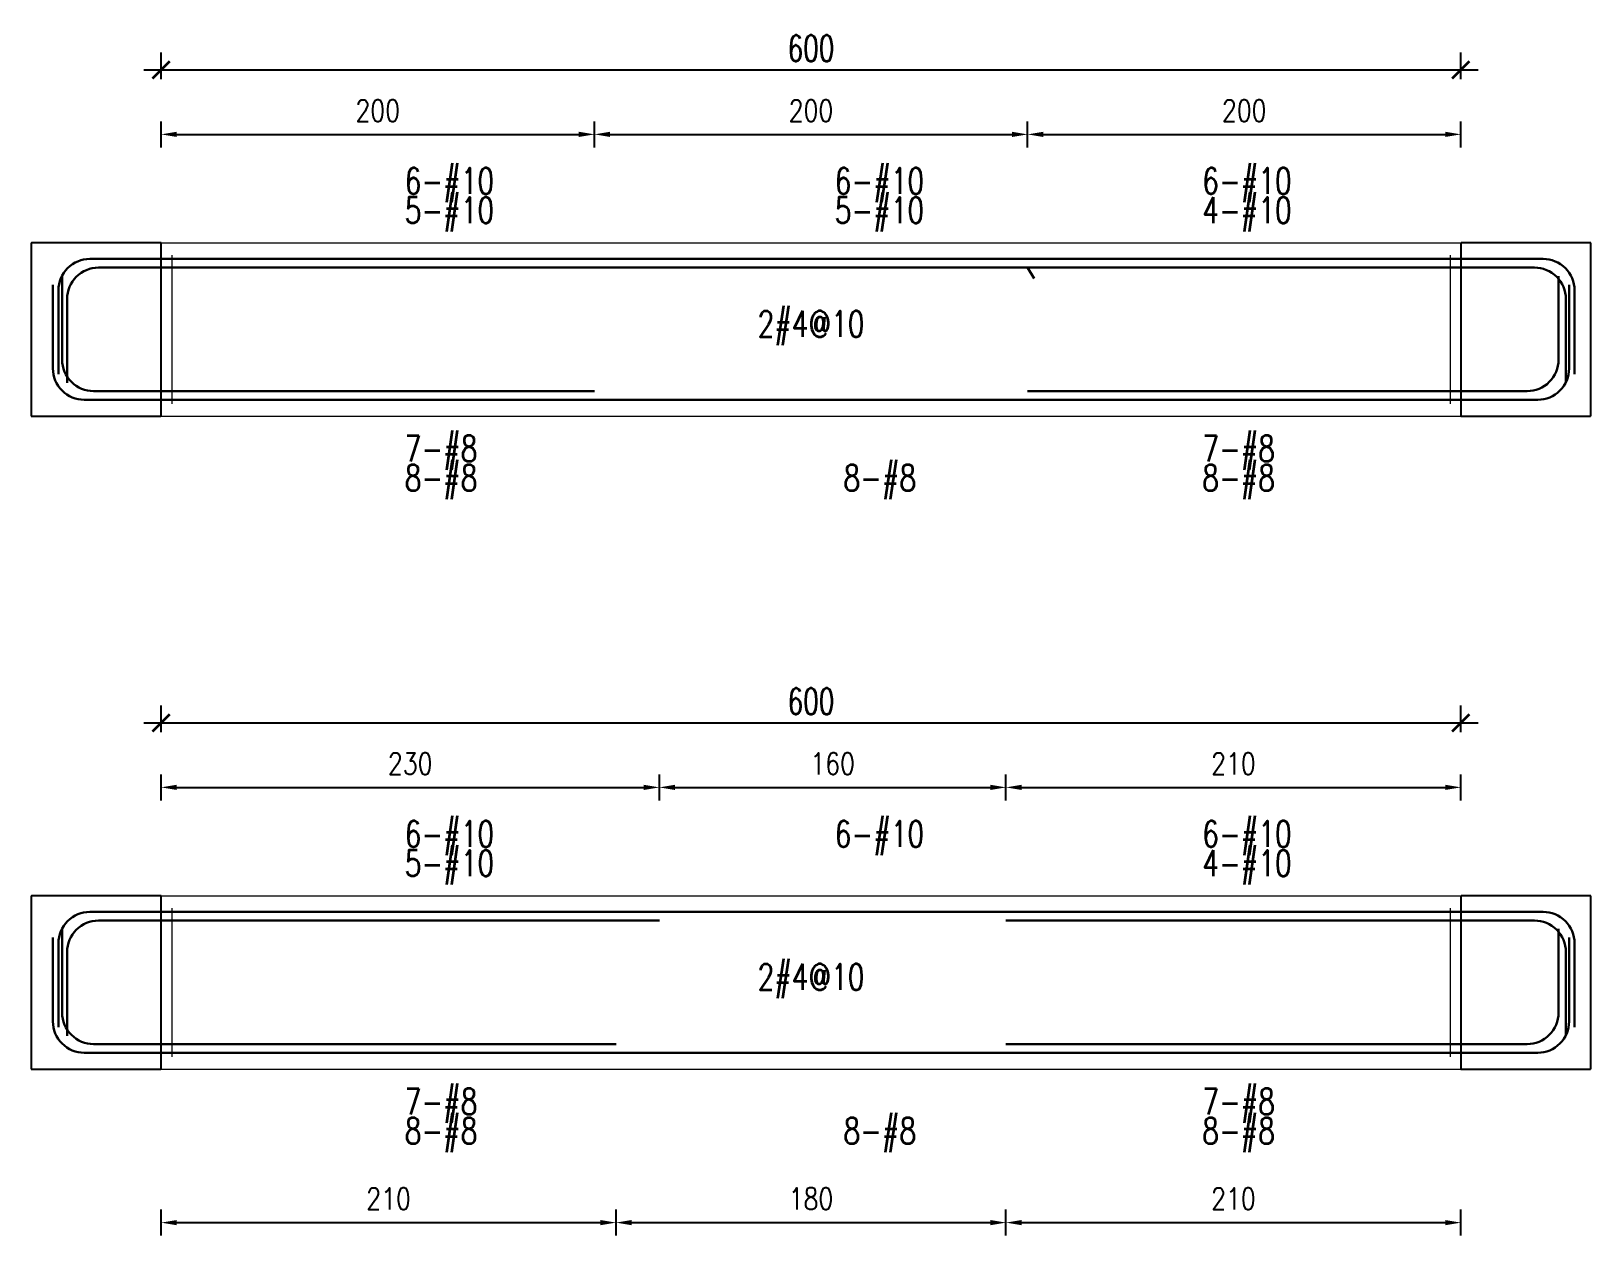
# Model space of a CAD drawing. Header units: millimetres. Extents: x 362 to 1082, y 134 to 691.
import ezdxf
from ezdxf.enums import TextEntityAlignment as Align

# ---------------------------------------------------------------- set-up
doc = ezdxf.new("R2010")
doc.units = ezdxf.units.MM
doc.linetypes.add('HIDDEN', pattern=[0.375, 0.25, -0.125])
for name, color, linetype in [('S-DIM', 2, 'Continuous'), ('S-LEADER', 2, 'Continuous'), ('S-RCH', 1, 'HIDDEN'), ('主筋文字', 2, 'Continuous'), ('主筋文字引線', 3, 'Continuous'), ('主筋線', 6, 'Continuous'), ('剪力筋文字', 3, 'Continuous'), ('剪力筋文字引線', 2, 'Continuous'), ('剪力筋線', 5, 'Continuous'), ('尺寸標註-字串', 2, 'Continuous'), ('邊界線', 201, 'Continuous')]:
    doc.layers.add(name, color=color, linetype=linetype)
doc.styles.add('CS4', font='romans.shx', dxfattribs={"width": 0.7, "bigfont": 'lsp.shx'})
doc.styles.add('NOTE', font='romans.shx', dxfattribs={"width": 0.8, "height": 10, "bigfont": 'lsp.shx'})
doc.styles.add('txt', font='txt.shx', dxfattribs={"height": 0.2, "bigfont": 'chineset.shx'})
doc.dimstyles.new('BeamRebarDim', dxfattribs={"dimtxt": 12, "dimasz": 7.2, "dimexe": 6, "dimexo": 1, "dimgap": 6, "dimtad": 1, "dimdec": 0, "dimdsep": 46, "dimtxsty": 'NOTE', "dimcen": 2.5, "dimclrd": 256, "dimclre": 256, "dimclrt": 256, "dimadec": 0, "dimazin": 0, "dimtfac": 1, "dimtmove": 0, "dimatfit": 3, "dimfxl": 0, "dimtolj": 1, "dimarcsym": 0})
doc.dimstyles.new('DIM40', dxfattribs={"dimscale": 4, "dimtxt": 3, "dimasz": 2, "dimexe": 2, "dimexo": 2, "dimgap": 1, "dimtad": 1, "dimdec": 4, "dimdsep": 46, "dimtxsty": 'CS4', "dimblk1": 'ARCHTICK', "dimblk2": 'ARCHTICK', "dimsah": 1, "dimcen": 2, "dimdle": 2, "dimadec": 0, "dimazin": 0, "dimtfac": 1, "dimtdec": 4, "dimtmove": 0, "dimatfit": 3, "dimldrblk": 'TAA', "dimfxl": 0, "dimtolj": 1, "dimarcsym": 0})

# ---------------------------------------------------------------- blocks, each defined once
blk = doc.blocks.new('*D23')
at = {"layer": 'Defpoints', "color": 0, "transparency": 16777216}
for p in [(621.52, 643.43), (421.52, 636.43), (621.52, 636.43)]:
    blk.add_point(p, dxfattribs=at)
at = {"layer": '尺寸標註-字串', "lineweight": -2, "transparency": 16777216}
for p, q in [((421.52, 637.43), (421.52, 649.43)), ((621.52, 637.43), (621.52, 649.43)), ((428.72, 643.43), (614.32, 643.43))]:
    blk.add_line(p, q, dxfattribs=at)
at = {"layer": '尺寸標註-字串', "transparency": 16777216}
for points in [[(428.72, 644.63), (428.72, 642.23), (421.52, 643.43)], [(614.32, 644.63), (614.32, 642.23), (621.52, 643.43)]]:
    blk.add_solid(points, dxfattribs=at)
at = {"layer": '尺寸標註-字串', "transparency": 16777216, "insert": (521.52, 654.43), "char_height": 10, "attachment_point": 5, "style": 'NOTE'}
blk.add_mtext('\\A1;200', dxfattribs=at)
blk = doc.blocks.new('_ARCHTICK')
at = {"color": 0, "linetype": 'ByBlock', "const_width": 0.15}
blk.add_lwpolyline([(-0.5, -0.5), (0.5, 0.5)], dxfattribs=at)
blk = doc.blocks.new('*D24')
at = {"layer": 'Defpoints', "color": 0, "transparency": 16777216}
for p in [(1021.52, 673.17), (421.52, 660.86), (1021.52, 660.86)]:
    blk.add_point(p, dxfattribs=at)
at = {"layer": 'S-DIM', "color": 0, "lineweight": -2, "transparency": 16777216}
for p, q in [((421.52, 668.86), (421.52, 681.17)), ((1021.52, 668.86), (1021.52, 681.17)), ((413.52, 673.17), (1029.52, 673.17))]:
    blk.add_line(p, q, dxfattribs=at)
at = {"layer": 'S-DIM', "color": 0, "lineweight": -2, "transparency": 16777216, "xscale": 8, "yscale": 8, "zscale": 8, "rotation": 180}
blk.add_blockref('_ARCHTICK', (421.52, 673.17), dxfattribs=at)
at = {"layer": 'S-DIM', "color": 0, "lineweight": -2, "transparency": 16777216, "xscale": 8, "yscale": 8, "zscale": 8}
blk.add_blockref('_ARCHTICK', (1021.52, 673.17), dxfattribs=at)
at = {"layer": 'S-DIM', "color": 0, "transparency": 16777216, "insert": (721.52, 683.17), "char_height": 12, "attachment_point": 5, "style": 'CS4'}
blk.add_mtext('\\A1;600', dxfattribs=at)
blk = doc.blocks.new('TAA')
at = {"layer": 'S-LEADER', "linetype": 'Continuous'}
blk.add_line((0, 0), (-1.663, 0), dxfattribs=at)
blk.add_solid([(-1.5, -0.25), (-1.5, 0.25), (0, 0)], dxfattribs=at)
blk = doc.blocks.new('*D25')
at = {"layer": 'Defpoints', "color": 0, "transparency": 16777216}
for p in [(821.52, 643.43), (621.52, 636.43), (821.52, 636.43)]:
    blk.add_point(p, dxfattribs=at)
at = {"layer": '尺寸標註-字串', "lineweight": -2, "transparency": 16777216}
for p, q in [((621.52, 637.43), (621.52, 649.43)), ((821.52, 637.43), (821.52, 649.43)), ((628.72, 643.43), (814.32, 643.43))]:
    blk.add_line(p, q, dxfattribs=at)
at = {"layer": '尺寸標註-字串', "transparency": 16777216}
for points in [[(628.72, 644.63), (628.72, 642.23), (621.52, 643.43)], [(814.32, 644.63), (814.32, 642.23), (821.52, 643.43)]]:
    blk.add_solid(points, dxfattribs=at)
at = {"layer": '尺寸標註-字串', "transparency": 16777216, "insert": (721.52, 654.43), "char_height": 10, "attachment_point": 5, "style": 'NOTE'}
blk.add_mtext('\\A1;200', dxfattribs=at)
blk = doc.blocks.new('*D26')
at = {"layer": 'Defpoints', "color": 0, "transparency": 16777216}
for p in [(1021.52, 643.43), (821.52, 636.43), (1021.52, 636.43)]:
    blk.add_point(p, dxfattribs=at)
at = {"layer": '尺寸標註-字串', "lineweight": -2, "transparency": 16777216}
for p, q in [((821.52, 637.43), (821.52, 649.43)), ((1021.52, 637.43), (1021.52, 649.43)), ((828.72, 643.43), (1014.32, 643.43))]:
    blk.add_line(p, q, dxfattribs=at)
at = {"layer": '尺寸標註-字串', "transparency": 16777216}
for points in [[(828.72, 644.63), (828.72, 642.23), (821.52, 643.43)], [(1014.32, 644.63), (1014.32, 642.23), (1021.52, 643.43)]]:
    blk.add_solid(points, dxfattribs=at)
at = {"layer": '尺寸標註-字串', "transparency": 16777216, "insert": (921.52, 654.43), "char_height": 10, "attachment_point": 5, "style": 'NOTE'}
blk.add_mtext('\\A1;200', dxfattribs=at)
blk = doc.blocks.new('*D27')
at = {"layer": 'Defpoints', "color": 0, "transparency": 16777216}
for p in [(651.52, 342.04), (421.52, 335.04), (651.52, 335.04)]:
    blk.add_point(p, dxfattribs=at)
at = {"layer": '尺寸標註-字串', "lineweight": -2, "transparency": 16777216}
for p, q in [((421.52, 336.04), (421.52, 348.04)), ((651.52, 336.04), (651.52, 348.04)), ((428.72, 342.04), (644.32, 342.04))]:
    blk.add_line(p, q, dxfattribs=at)
at = {"layer": '尺寸標註-字串', "transparency": 16777216}
for points in [[(428.72, 343.24), (428.72, 340.84), (421.52, 342.04)], [(644.32, 343.24), (644.32, 340.84), (651.52, 342.04)]]:
    blk.add_solid(points, dxfattribs=at)
at = {"layer": '尺寸標註-字串', "transparency": 16777216, "insert": (536.52, 353.04), "char_height": 10, "attachment_point": 5, "style": 'NOTE'}
blk.add_mtext('\\A1;230', dxfattribs=at)
blk = doc.blocks.new('*D28')
at = {"layer": 'Defpoints', "color": 0, "transparency": 16777216}
for p in [(1021.52, 371.79), (421.52, 359.48), (1021.52, 359.48)]:
    blk.add_point(p, dxfattribs=at)
at = {"layer": 'S-DIM', "color": 0, "lineweight": -2, "transparency": 16777216}
for p, q in [((421.52, 367.48), (421.52, 379.79)), ((1021.52, 367.48), (1021.52, 379.79)), ((413.52, 371.79), (1029.52, 371.79))]:
    blk.add_line(p, q, dxfattribs=at)
at = {"layer": 'S-DIM', "color": 0, "lineweight": -2, "transparency": 16777216, "xscale": 8, "yscale": 8, "zscale": 8, "rotation": 180}
blk.add_blockref('_ARCHTICK', (421.52, 371.79), dxfattribs=at)
at = {"layer": 'S-DIM', "color": 0, "lineweight": -2, "transparency": 16777216, "xscale": 8, "yscale": 8, "zscale": 8}
blk.add_blockref('_ARCHTICK', (1021.52, 371.79), dxfattribs=at)
at = {"layer": 'S-DIM', "color": 0, "transparency": 16777216, "insert": (721.52, 381.79), "char_height": 12, "attachment_point": 5, "style": 'CS4'}
blk.add_mtext('\\A1;600', dxfattribs=at)
blk = doc.blocks.new('*D29')
at = {"layer": 'Defpoints', "color": 0, "transparency": 16777216}
for p in [(811.52, 342.04), (651.52, 335.04), (811.52, 335.04)]:
    blk.add_point(p, dxfattribs=at)
at = {"layer": '尺寸標註-字串', "lineweight": -2, "transparency": 16777216}
for p, q in [((651.52, 336.04), (651.52, 348.04)), ((811.52, 336.04), (811.52, 348.04)), ((658.72, 342.04), (804.32, 342.04))]:
    blk.add_line(p, q, dxfattribs=at)
at = {"layer": '尺寸標註-字串', "transparency": 16777216}
for points in [[(658.72, 343.24), (658.72, 340.84), (651.52, 342.04)], [(804.32, 343.24), (804.32, 340.84), (811.52, 342.04)]]:
    blk.add_solid(points, dxfattribs=at)
at = {"layer": '尺寸標註-字串', "transparency": 16777216, "insert": (731.52, 353.04), "char_height": 10, "attachment_point": 5, "style": 'NOTE'}
blk.add_mtext('\\A1;160', dxfattribs=at)
blk = doc.blocks.new('*D30')
at = {"layer": 'Defpoints', "color": 0, "transparency": 16777216}
for p in [(1021.52, 342.04), (811.52, 335.04), (1021.52, 335.04)]:
    blk.add_point(p, dxfattribs=at)
at = {"layer": '尺寸標註-字串', "lineweight": -2, "transparency": 16777216}
for p, q in [((811.52, 336.04), (811.52, 348.04)), ((1021.52, 336.04), (1021.52, 348.04)), ((818.72, 342.04), (1014.32, 342.04))]:
    blk.add_line(p, q, dxfattribs=at)
at = {"layer": '尺寸標註-字串', "transparency": 16777216}
for points in [[(818.72, 343.24), (818.72, 340.84), (811.52, 342.04)], [(1014.32, 343.24), (1014.32, 340.84), (1021.52, 342.04)]]:
    blk.add_solid(points, dxfattribs=at)
at = {"layer": '尺寸標註-字串', "transparency": 16777216, "insert": (916.52, 353.04), "char_height": 10, "attachment_point": 5, "style": 'NOTE'}
blk.add_mtext('\\A1;210', dxfattribs=at)
blk = doc.blocks.new('*D31')
at = {"layer": 'Defpoints', "color": 0, "transparency": 16777216}
for p in [(631.52, 141.15), (421.52, 134.15), (631.52, 134.15)]:
    blk.add_point(p, dxfattribs=at)
at = {"layer": '尺寸標註-字串', "lineweight": -2, "transparency": 16777216}
for p, q in [((421.52, 135.15), (421.52, 147.15)), ((631.52, 135.15), (631.52, 147.15)), ((428.72, 141.15), (624.32, 141.15))]:
    blk.add_line(p, q, dxfattribs=at)
at = {"layer": '尺寸標註-字串', "transparency": 16777216}
for points in [[(428.72, 142.35), (428.72, 139.95), (421.52, 141.15)], [(624.32, 142.35), (624.32, 139.95), (631.52, 141.15)]]:
    blk.add_solid(points, dxfattribs=at)
at = {"layer": '尺寸標註-字串', "transparency": 16777216, "insert": (526.52, 152.15), "char_height": 10, "attachment_point": 5, "style": 'NOTE'}
blk.add_mtext('\\A1;210', dxfattribs=at)
blk = doc.blocks.new('*D32')
at = {"layer": 'Defpoints', "color": 0, "transparency": 16777216}
for p in [(811.52, 141.15), (631.52, 134.15), (811.52, 134.15)]:
    blk.add_point(p, dxfattribs=at)
at = {"layer": '尺寸標註-字串', "lineweight": -2, "transparency": 16777216}
for p, q in [((631.52, 135.15), (631.52, 147.15)), ((811.52, 135.15), (811.52, 147.15)), ((638.72, 141.15), (804.32, 141.15))]:
    blk.add_line(p, q, dxfattribs=at)
at = {"layer": '尺寸標註-字串', "transparency": 16777216}
for points in [[(638.72, 142.35), (638.72, 139.95), (631.52, 141.15)], [(804.32, 142.35), (804.32, 139.95), (811.52, 141.15)]]:
    blk.add_solid(points, dxfattribs=at)
at = {"layer": '尺寸標註-字串', "transparency": 16777216, "insert": (721.52, 152.15), "char_height": 10, "attachment_point": 5, "style": 'NOTE'}
blk.add_mtext('\\A1;180', dxfattribs=at)
blk = doc.blocks.new('*D33')
at = {"layer": 'Defpoints', "color": 0, "transparency": 16777216}
for p in [(1021.52, 141.15), (811.52, 134.15), (1021.52, 134.15)]:
    blk.add_point(p, dxfattribs=at)
at = {"layer": '尺寸標註-字串', "lineweight": -2, "transparency": 16777216}
for p, q in [((811.52, 135.15), (811.52, 147.15)), ((1021.52, 135.15), (1021.52, 147.15)), ((818.72, 141.15), (1014.32, 141.15))]:
    blk.add_line(p, q, dxfattribs=at)
at = {"layer": '尺寸標註-字串', "transparency": 16777216}
for points in [[(818.72, 142.35), (818.72, 139.95), (811.52, 141.15)], [(1014.32, 142.35), (1014.32, 139.95), (1021.52, 141.15)]]:
    blk.add_solid(points, dxfattribs=at)
at = {"layer": '尺寸標註-字串', "transparency": 16777216, "insert": (916.52, 152.15), "char_height": 10, "attachment_point": 5, "style": 'NOTE'}
blk.add_mtext('\\A1;210', dxfattribs=at)

msp = doc.modelspace()

# ---------------------------------------------------------------- linework, layer by layer
at = {"layer": 'S-RCH'}
for points in [[(361.51661, 513.42928), (421.51661, 513.42928), (421.51661, 593.42928), (361.51661, 593.42928)], [(1021.51661, 513.42928), (1081.51661, 513.42928), (1081.51661, 593.42928), (1021.51661, 593.42928)], [(361.51661, 212.04418), (421.51661, 212.04418), (421.51661, 292.04418), (361.51661, 292.04418)], [(1021.51661, 212.04418), (1081.51661, 212.04418), (1081.51661, 292.04418), (1021.51661, 292.04418)]]:
    msp.add_lwpolyline(points, close=True, dxfattribs=at)
at = {"layer": '主筋文字引線', "lineweight": 5}
for points in [[(518.93951, 585.92928, 0, 4.208, 0), (518.93951, 597.92928, 0, 0, 0), (518.93951, 621.92928, 0, 0, 0), (530.93951, 621.92928, 0, 0, 0)], [(717.47066, 585.92928, 0, 4.208, 0), (717.47066, 597.92928, 0, 0, 0), (717.47066, 621.92928, 0, 0, 0), (729.47066, 621.92928, 0, 0, 0)], [(962.15377, 585.92928, 0, 4.208, 0), (962.15377, 597.92928, 0, 0, 0), (962.15377, 621.92928, 0, 0, 0), (950.15377, 621.92928, 0, 0, 0)], [(518.93951, 581.92928, 0, 4.208, 0), (518.93951, 593.92928, 0, 0, 0), (518.93951, 608.42928, 0, 0, 0), (530.93951, 608.42928, 0, 0, 0)], [(717.47066, 581.92928, 0, 4.208, 0), (717.47066, 593.92928, 0, 0, 0), (717.47066, 608.42928, 0, 0, 0), (729.47066, 608.42928, 0, 0, 0)], [(962.15377, 581.92928, 0, 4.208, 0), (962.15377, 593.92928, 0, 0, 0), (962.15377, 608.42928, 0, 0, 0), (950.15377, 608.42928, 0, 0, 0)], [(518.93951, 524.92928, 0, 4.208, 0), (518.93951, 512.92928, 0, 0, 0), (518.93951, 498.42928, 0, 0, 0), (530.93951, 498.42928, 0, 0, 0)], [(962.15377, 524.92928, 0, 4.208, 0), (962.15377, 512.92928, 0, 0, 0), (962.15377, 498.42928, 0, 0, 0), (950.15377, 498.42928, 0, 0, 0)], [(518.93951, 520.92928, 0, 4.208, 0), (518.93951, 508.92928, 0, 0, 0), (518.93951, 484.92928, 0, 0, 0), (530.93951, 484.92928, 0, 0, 0)], [(721.51661, 520.92928, 0, 4.208, 0), (721.51661, 508.92928, 0, 0, 0), (721.51661, 484.92928, 0, 0, 0), (733.51661, 484.92928, 0, 0, 0)], [(962.15377, 520.92928, 0, 4.208, 0), (962.15377, 508.92928, 0, 0, 0), (962.15377, 484.92928, 0, 0, 0), (950.15377, 484.92928, 0, 0, 0)], [(518.93951, 284.54418, 0, 4.208, 0), (518.93951, 296.54418, 0, 0, 0), (518.93951, 320.54418, 0, 0, 0), (530.93951, 320.54418, 0, 0, 0)], [(717.47066, 284.54418, 0, 4.208, 0), (717.47066, 296.54418, 0, 0, 0), (717.47066, 320.54418, 0, 0, 0), (729.47066, 320.54418, 0, 0, 0)], [(962.15377, 284.54418, 0, 4.208, 0), (962.15377, 296.54418, 0, 0, 0), (962.15377, 320.54418, 0, 0, 0), (950.15377, 320.54418, 0, 0, 0)], [(518.93951, 280.54418, 0, 4.208, 0), (518.93951, 292.54418, 0, 0, 0), (518.93951, 307.04418, 0, 0, 0), (530.93951, 307.04418, 0, 0, 0)], [(962.15377, 280.54418, 0, 4.208, 0), (962.15377, 292.54418, 0, 0, 0), (962.15377, 307.04418, 0, 0, 0), (950.15377, 307.04418, 0, 0, 0)], [(518.93951, 223.54418, 0, 4.208, 0), (518.93951, 211.54418, 0, 0, 0), (518.93951, 197.04418, 0, 0, 0), (530.93951, 197.04418, 0, 0, 0)], [(962.15377, 223.54418, 0, 4.208, 0), (962.15377, 211.54418, 0, 0, 0), (962.15377, 197.04418, 0, 0, 0), (950.15377, 197.04418, 0, 0, 0)], [(518.93951, 219.54418, 0, 4.208, 0), (518.93951, 207.54418, 0, 0, 0), (518.93951, 183.54418, 0, 0, 0), (530.93951, 183.54418, 0, 0, 0)], [(721.51661, 219.54418, 0, 4.208, 0), (721.51661, 207.54418, 0, 0, 0), (721.51661, 183.54418, 0, 0, 0), (733.51661, 183.54418, 0, 0, 0)], [(962.15377, 219.54418, 0, 4.208, 0), (962.15377, 207.54418, 0, 0, 0), (962.15377, 183.54418, 0, 0, 0), (950.15377, 183.54418, 0, 0, 0)]]:
    msp.add_lwpolyline(points, format="xyseb", dxfattribs=at)
at = {"layer": '主筋線', "lineweight": 30}
for points in [[(374.0866, 532.79928), (374.0866, 571.43928, -0.414213575), (388.57659, 585.92928), (388.57659, 585.92928), (589.01661, 585.92928), (854.01661, 585.92928), (1059.52662, 585.92928), (1059.52662, 585.92928, -0.414213575), (1074.01661, 571.43928), (1074.01661, 532.79928)], [(375.81868, 578.05928), (375.81868, 539.41928, 0.414213575), (390.30867, 524.92928), (433.7616, 524.92928), (621.51661, 524.92928)], [(378.0866, 528.79928), (378.0866, 567.43928, -0.414213575), (392.57659, 581.92928), (392.57659, 581.92928), (1055.52662, 581.92928, -0.414213575), (1070.01661, 567.43928), (1070.01661, 528.79928)], [(821.51661, 524.92928), (1052.12083, 524.92928), (1052.12083, 524.92928, 0.414213575), (1066.61083, 539.41928), (1066.61082, 578.05928)], [(371.51661, 574.05928), (371.51661, 535.41928, 0.414213575), (386.0066, 520.92928), (433.7616, 520.92928), (1057.02662, 520.92928), (1057.02662, 520.92928, 0.414213575), (1071.51661, 535.41928), (1071.51661, 574.05928)], [(374.0866, 231.41417), (374.0866, 270.05418, -0.414213575), (388.57659, 284.54418), (388.57659, 284.54418), (589.01661, 284.54418), (854.01661, 284.54418), (1059.52662, 284.54418), (1059.52662, 284.54418, -0.414213575), (1074.01661, 270.05418), (1074.01661, 231.41417)], [(375.81868, 276.67418), (375.81868, 238.03418, 0.414213575), (390.30867, 223.54418), (433.7616, 223.54418), (631.51661, 223.54418)], [(378.0866, 227.41418), (378.0866, 266.05418, -0.414213575), (392.57659, 280.54418), (392.57659, 280.54418), (651.51661, 280.54418)], [(811.51661, 280.54418), (1055.52662, 280.54418, -0.414213575), (1070.01661, 266.05418), (1070.01661, 227.41418)], [(811.51661, 223.54418), (1052.12083, 223.54418), (1052.12083, 223.54418, 0.414213575), (1066.61083, 238.03418), (1066.61082, 276.67418)], [(371.51661, 272.67418), (371.51661, 234.03418, 0.414213575), (386.0066, 219.54418), (433.7616, 219.54418), (1057.02662, 219.54418), (1057.02662, 219.54418, 0.414213575), (1071.51661, 234.03418), (1071.51661, 272.67418)]]:
    msp.add_lwpolyline(points, format="xyb", dxfattribs=at)
msp.add_lwpolyline([(821.51661, 581.92928), (824.51661, 576.92928)], dxfattribs=at)
at = {"layer": '剪力筋文字引線', "lineweight": 5}
for points in [[(426.51661, 555.92928, 0, 4.208, 0), (438.51661, 555.92928, 0, 0, 0), (694.51661, 555.92928, 0, 0, 0)], [(1016.51661, 555.92928, 0, 4.208, 0), (1004.51661, 555.92928, 0, 0, 0), (748.51661, 555.92928, 0, 0, 0)], [(426.51661, 254.54417, 0, 4.208, 0), (438.51661, 254.54417, 0, 0, 0), (694.51661, 254.54418, 0, 0, 0)], [(1016.51661, 254.54417, 0, 4.208, 0), (1004.51661, 254.54417, 0, 0, 0), (748.51661, 254.54418, 0, 0, 0)]]:
    msp.add_lwpolyline(points, format="xyseb", dxfattribs=at)
at = {"layer": '剪力筋線', "lineweight": 5}
for points in [[(426.51661, 587.72928), (426.51661, 519.12928)], [(1016.51661, 587.72928), (1016.51661, 519.12928)], [(426.51661, 286.34418), (426.51661, 217.74417)], [(1016.51661, 286.34418), (1016.51661, 217.74417)]]:
    msp.add_lwpolyline(points, dxfattribs=at)
at = {"layer": '邊界線', "lineweight": 5}
for points in [[(421.51661, 593.42928), (361.51661, 593.42928), (361.51661, 513.42928), (421.51661, 513.42928)], [(421.51661, 593.42928), (1021.51661, 593.42928)], [(1021.51661, 593.42928), (1081.51661, 593.42928), (1081.51661, 513.42928), (1021.51661, 513.42928)], [(421.51661, 513.42928), (1021.51661, 513.42928)], [(421.51661, 292.04418), (361.51661, 292.04418), (361.51661, 212.04418), (421.51661, 212.04418)], [(421.51661, 292.04418), (1021.51661, 292.04418)], [(1021.51661, 292.04418), (1081.51661, 292.04418), (1081.51661, 212.04418), (1021.51661, 212.04418)], [(421.51661, 212.04418), (1021.51661, 212.04418)]]:
    msp.add_lwpolyline(points, dxfattribs=at)

# ---------------------------------------------------------------- texts
at = {"layer": '主筋文字', "style": 'txt', "width": 0.75}
for s, p in [('6-#10', (533.93951, 621.92928)), ('6-#10', (732.47066, 621.92928)), ('6-#10', (902.15377, 621.92928)), ('5-#10', (533.93951, 608.42928)), ('5-#10', (732.47066, 608.42928)), ('4-#10', (902.15377, 608.42928)), ('7-#8', (533.93951, 498.42928)), ('7-#8', (902.15377, 498.42928)), ('8-#8', (533.93951, 484.92928)), ('8-#8', (736.51661, 484.92928)), ('8-#8', (902.15377, 484.92928)), ('6-#10', (533.93951, 320.54418)), ('6-#10', (732.47066, 320.54418)), ('6-#10', (902.15377, 320.54418)), ('5-#10', (533.93951, 307.04418)), ('4-#10', (902.15377, 307.04418)), ('7-#8', (533.93951, 197.04418)), ('7-#8', (902.15377, 197.04418)), ('8-#8', (533.93951, 183.54418)), ('8-#8', (736.51661, 183.54418)), ('8-#8', (902.15377, 183.54418))]:
    msp.add_text(s, height=12, dxfattribs=at).set_placement(p, align=Align.MIDDLE_LEFT)
at = {"layer": '剪力筋文字', "style": 'txt', "width": 0.75}
for p in [(721.51661, 549.92928), (721.51661, 248.54418)]:
    msp.add_text('2#4@10', height=12, dxfattribs=at).set_placement(p, align=Align.CENTER)

# ---------------------------------------------------------------- dimensions: what is measured, and where the dimension line sits
at = {"layer": 'S-DIM'}
for base, p1, p2, picture, middle in [((1021.51661, 673.17336), (421.51661, 660.86024), (1021.51661, 660.86024), '*D24', (721.51661, 673.17336)), ((1021.51661, 371.78825), (421.51661, 359.47513), (1021.51661, 359.47513), '*D28', (721.51661, 371.78825))]:
    dim = msp.add_linear_dim(base=base, p1=p1, p2=p2, dimstyle='DIM40', override={"dimfxl": 0}, dxfattribs=at)
    dim.commit()
    dim.dimension.update_dxf_attribs({"geometry": picture, "text_midpoint": middle, "dimtype": 160})
at = {"layer": '尺寸標註-字串'}
for base, p1, p2, picture, middle in [((621.51661, 643.42928), (421.51661, 636.42928), (621.51661, 636.42928), '*D23', (521.51661, 654.42928)), ((821.51661, 643.42928), (621.51661, 636.42928), (821.51661, 636.42928), '*D25', (721.51661, 654.42928)), ((1021.51661, 643.42928), (821.51661, 636.42928), (1021.51661, 636.42928), '*D26', (921.51661, 654.42928)), ((651.51661, 342.04418), (421.51661, 335.04418), (651.51661, 335.04418), '*D27', (536.51661, 353.04418)), ((811.51661, 342.04418), (651.51661, 335.04418), (811.51661, 335.04418), '*D29', (731.51661, 353.04418)), ((1021.51661, 342.04418), (811.51661, 335.04418), (1021.51661, 335.04418), '*D30', (916.51661, 353.04418)), ((631.51661, 141.1454), (421.51661, 134.1454), (631.51661, 134.1454), '*D31', (526.51661, 152.1454)), ((811.51661, 141.1454), (631.51661, 134.1454), (811.51661, 134.1454), '*D32', (721.51661, 152.1454)), ((1021.51661, 141.1454), (811.51661, 134.1454), (1021.51661, 134.1454), '*D33', (916.51661, 152.1454))]:
    dim = msp.add_linear_dim(base=base, p1=p1, p2=p2, dimstyle='BeamRebarDim', dxfattribs=at)
    dim.commit()
    dim.dimension.update_dxf_attribs({"geometry": picture, "text_midpoint": middle})

doc.saveas('drawing.dxf')
